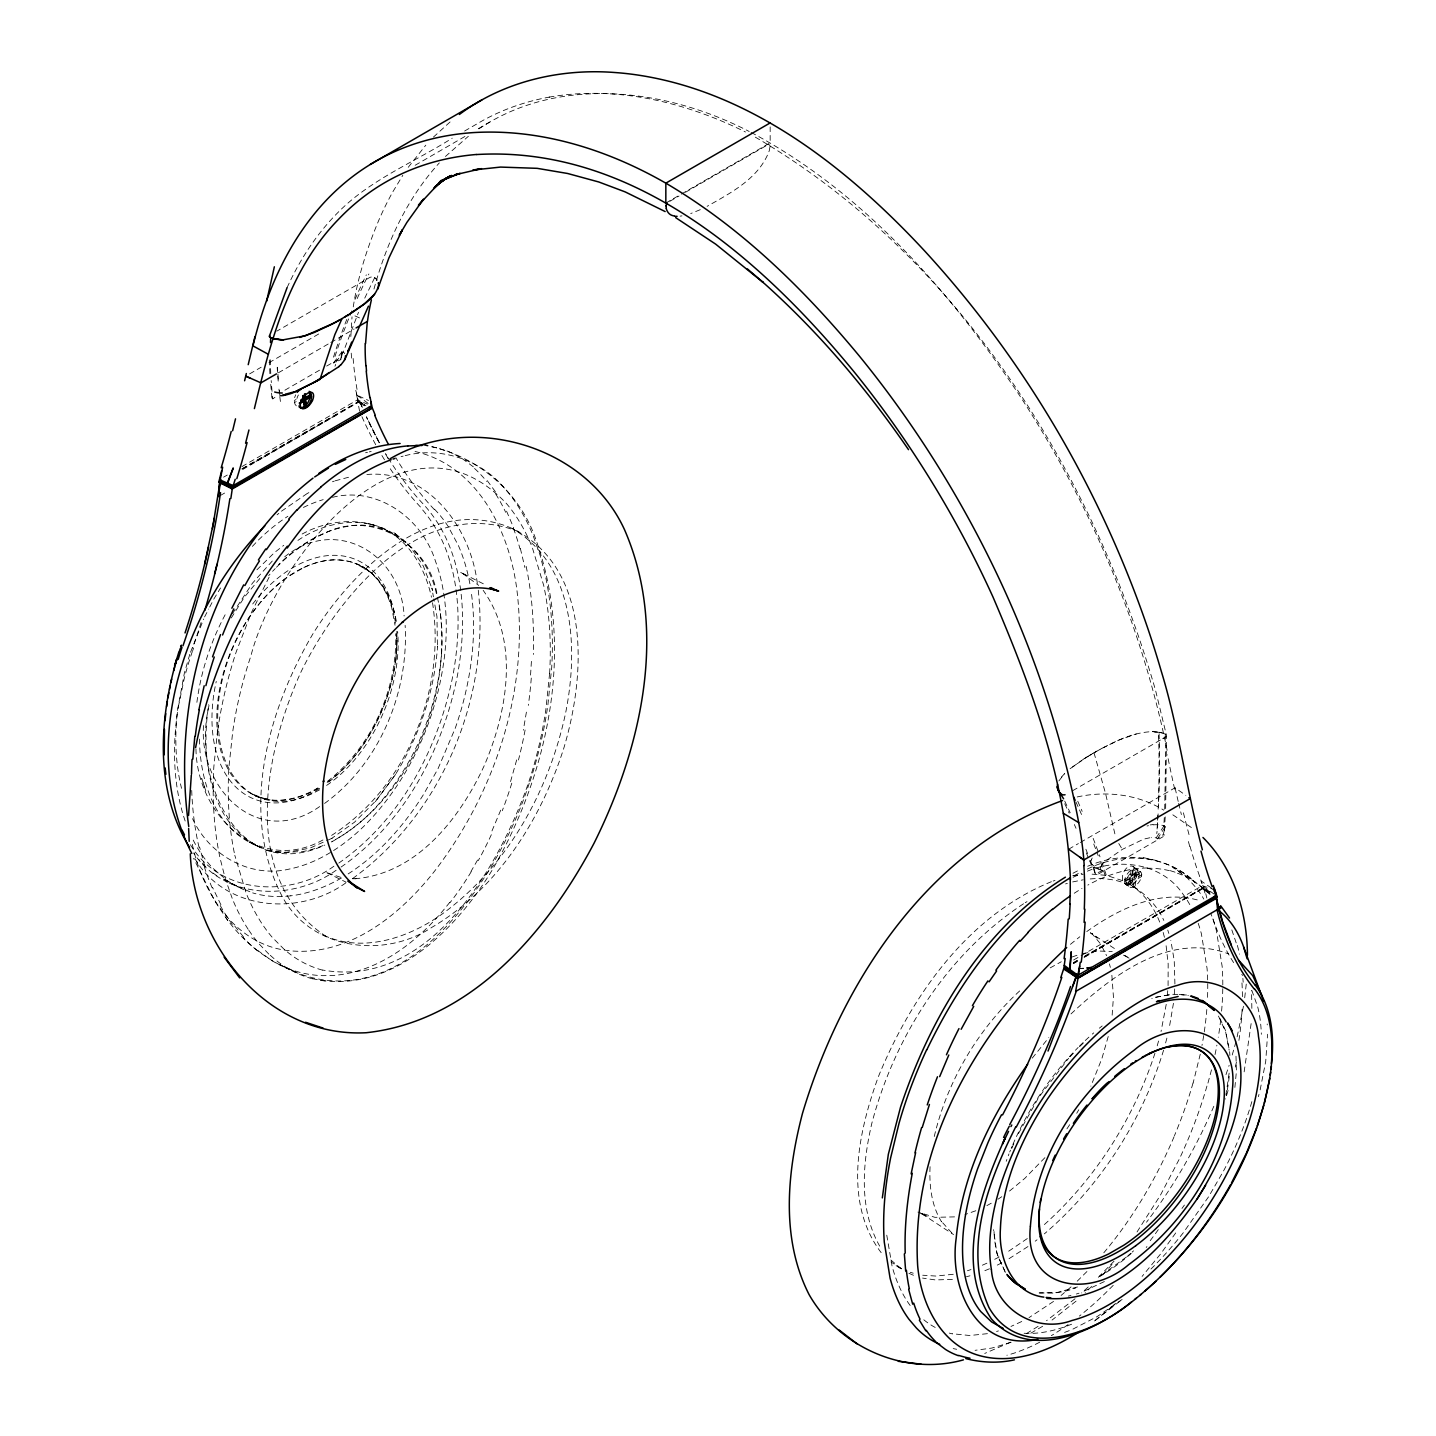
<?xml version="1.0" encoding="UTF-8"?>
<svg xmlns="http://www.w3.org/2000/svg" width="1436" height="1436" viewBox="0 0 1436 1436"><rect width="100%" height="100%" fill="white"/><g stroke="black" fill="none" stroke-linecap="round" stroke-linejoin="round"><path stroke-width="0.75" stroke-dasharray="5 3.75" d="M1251.851 1008.395L1251.564 990.732M396.874 638.517L395.959 660.524M1174.917 984.019L1174.235 960.666L1170.825 940.4M350.833 336.545L352.017 316.835M930.061 1166.678C929.182 1185.544 931.39 1205.486 941.567 1221.821L940.849 1220.726L952.571 1233.775M1164.704 809.186L1165.637 751.764L1165.278 734.101L1163.663 733.455M531.41 661.368L530.351 678.438M1165.655 808.576L1166.517 735.555L1155.477 690.034C1091.27 468.28 956.609 253.992 753.541 136.115M1164.291 817.569L1163.77 826.49M1168.078 985.635L1168.168 963.969L1166.032 945.014M1174.702 988.973L1174.361 993.999M1165.224 816.887L1163.968 835.555M549.593 673.574L545.895 709.312A305.76 189.839 -64.2 0 1 533.797 765.747A287.972 178.836 -64.2 0 1 527.838 784.702C498.041 868.924 428.808 988.812 322.597 970.036M1251.133 1023.599L1244.043 1072.53M1167.737 990.678L1167.253 995.83M1246.251 984.109L1244.671 998.074M1229.126 1073.141L1225.931 1094.824M441.696 651.818C437.477 711.143 412.814 769.445 371.17 812.184A158.445 101.148 -65.9 0 1 331.949 841.406M769.947 146.867L769.516 149.38A22.85 13.193 -60 0 1 769.229 150.834C759.141 178.261 731.103 192.747 707.122 206.335M1112.146 1015.162L1113.438 996.871L1111.823 974.739M1130.365 884.755L1130.204 878.024L1130.365 884.755A9.334 4.703 -54.4 0 0 1132.071 883.768L1132.753 877.629L1138.443 874.345A9.334 4.703 -54.4 0 0 1138.64 872.514L1132.107 875.206L1138.64 872.514M1125.555 880.071L1124.729 879.478L1130.419 876.193L1131.083 870.054L1131.245 876.786L1125.555 880.071A9.334 4.703 -54.4 0 0 1125.357 881.901M1138.443 874.345L1131.909 877.037L1132.071 883.768M1132.107 875.206L1132.789 869.067L1132.95 875.798M1133.471 886.963L1134.153 880.824L1128.463 884.109M1135.05 872.873L1134.35 878.994L1128.66 882.278M1135.158 885.976L1135.858 879.837L1141.548 876.552M1136.738 871.885L1136.055 878.024L1141.746 874.739M1084.09 957.471L1202.865 888.256L1210.997 894.09M1173.445 1003.297L1169.101 1028.75M217.608 729.865L213.82 767.057A351.138 219.439 -64.2 0 0 220.193 858.728L225.452 879.173L232.183 898.272M1234.888 1087.411L1236.414 1071.202L1235.911 1053.27M353.256 306.891C357.851 276.753 367.293 247.459 379.14 219.439A669.23 386.392 60 0 1 392.656 192.119L402.816 175.3M1166.229 1004.338L1161.042 1031.497M209.028 705.435C191.975 775.44 236.204 885.689 324.769 845.104M341.965 351.766L333.403 363.057A6.947 3.626 -4.6 0 1 334.75 363.685L343.222 352.197L358.515 312.258M342.001 351.569L341.876 352.43M526.402 712.13L523.314 730.188M341.822 352.753L341.104 357.277M196.894 702.33C200.986 670.809 211.2 640.187 226.457 612.328M341.05 357.546L340.709 359.682L333.403 363.057M1243.468 1006.223L1236.558 1039.61M178.279 707.122L184.167 678.851A223.908 142.954 -65.7 0 1 192.586 650.777M1200.263 1054.168L1193.137 1082.995M1215.018 1054.562L1215.825 1050.775A351.138 185.765 -55.9 0 0 1216.884 1045.157M1236.414 1062.191L1234.673 1069.766M934.262 1136.504C947.616 1079.8 979.083 1027.386 1022.396 988.453M1211.499 1069.82L1207.371 1085.257M1260.162 1089.888L1265.744 1061.222L1267.575 1034.225M1165.17 827.172L1164.937 828.051M1165.278 826.741L1165.332 826.49A16.334 9.496 -7.7 0 0 1164.596 826.238L1163.681 825.915M1108.233 1036.469L1101.933 1058.458L1090.875 1086.172M516.673 759.931L510.157 782.907M1166.894 1038.102L1164.991 1045.264M1164.632 829.254L1164.399 830.188M1164.237 830.762L1163.214 834.549L1157.524 838.857A6.947 4.38 4.8 0 0 1156.177 837.924A6.408 4.039 4.8 0 0 1151.259 837.601M1235.983 1041.746L1231.388 1057.973M1258.367 1096.673L1258.995 1094.394M1158.565 1041.028L1157.201 1045.875M189.767 654.367L184.346 673.215L177.525 710.299A208.615 133.853 -66.1 0 0 181.546 788.346M373.97 289.049C386.517 243.115 406.909 198.33 439.308 162.932M1134.996 876.427L1135.266 875.511A9.801 6.282 -65.9 0 0 1135.194 869.193L1134.907 868.547A9.513 6.139 -66.9 0 0 1131.353 866.016L1130.706 866.034A9.101 5.906 -66.9 0 0 1124.747 870.288L1124.316 871.024A9.801 6.247 -66.2 0 0 1123.544 882.26L1123.957 882.799M1163.609 1050.111C1142.051 1120.78 1100.622 1185.813 1044.349 1233.865M1154.957 1053.234C1133.525 1119.021 1094.968 1179.62 1043.164 1225.644M340.709 359.682L341.014 358.731M341.481 357.331L342.648 351.64A16.334 10.842 -0.7 0 0 342.037 351.192M1225.985 1074.631L1229.126 1065.35M529.256 783.23C498.471 879.568 399.549 1030.886 280.056 964.795L295.188 971.651C267.222 961.205 243.007 941.819 225.775 917.532M192.657 650.777L193.537 648.282M190.521 652.249L203.715 619.006M1006.223 1161.293L1006.887 1159.462M500.697 810.173L490.556 834.298M1008.269 1155.765L1008.987 1153.898M1009.723 1152.031L1010.477 1150.164M1011.895 1148.19L1014.193 1142.679M1011.249 1148.279L1012.039 1146.413M1012.847 1144.528C1028.499 1108.574 1050.685 1075.42 1078.167 1047.436M1213.815 1106.294C1196.242 1147.508 1173.535 1186.513 1146.502 1222.233M1091.432 859.518L1092.222 857.974M1100.963 866.464L1103.44 862.982A50.924 31.987 4.8 0 1 1105.056 861.367L1122.306 849.394L1142.751 839.593A51.157 32.148 4.8 0 1 1145.425 838.732L1151.169 837.475M364.744 298.149L374.652 277.651A2.98 1.687 -1.1 0 0 373.665 277.166L373.432 277.094A3.213 1.831 -1 0 0 372.211 276.969A3.626 2.046 -1 0 0 370.757 277.13A3.877 2.19 -1 0 0 369.483 277.633L276.789 331.16M1018.483 1133.525L1038.641 1097.553L1068.617 1058.26M287.056 287.703C299.603 260.096 316.315 234.23 337.765 212.69C370.021 179.769 413.873 162.412 452.232 138.179M204.594 616.959L208.669 609.061M209.692 607.087L212.743 601.181M241.786 468.926L357.851 401.918L357.367 398.885L358.838 396.013L368.496 400.482M269.07 577.218L251.533 612.292L236.419 651.262A315.148 196.66 -64.2 0 0 217.805 729.829M477.578 860.038L471.008 871.419M231.268 617.947L244.246 597.34L261.226 576.805M232.417 613.693L252.413 583.249L272.894 560.327M1058.888 780.915L1064.327 773.878M1076.713 1113.277L1078.795 1109.759M213.749 599.207L220.552 587.97M1157.524 838.857L1165.332 826.49M1163.914 825.987L1156.159 837.942M1066.912 1128.875L1070.305 1123.76M1175.725 1232.932L1160.827 1253.664L1142.087 1276.425M1137.025 1231.98L1160.378 1195.273L1179.53 1158.655A315.13 166.414 -55.9 0 0 1207.155 1085.329M1181.99 1208.43L1184.413 1205.055M408.237 167.312L425.81 145.162M375.317 801.701L395.062 775.099C419.294 736.201 434.318 691.775 437.603 646.003L437.441 647.672L436.957 616.529L433.816 598.991M395.6 774.399L376.178 800.498L354.495 822.2L331.357 838.66L333.367 837.673L309.979 848.12L286.949 852.356L265.175 850.238L280.828 852.553L303.086 851.494A158.445 101.148 -65.9 0 0 326.169 844.188M1032.251 1058.135L1048.818 1037.618M1146.969 1246.52L1146.197 1247.507M449.809 902.329L442.378 911.429A206.928 136.061 -68.1 0 1 419.438 935.015L411.683 941.603A197.055 129.527 -68.1 0 1 364.834 968.69L356.595 971.292A206.928 136.061 -68.1 0 1 331.303 975.565L322.777 975.672A227.301 149.344 -67.8 0 1 297.342 971.651L289.031 968.905A251.569 165.337 -66.9 0 1 271.889 960.63L257.708 950.47M1061.383 777.181L1065.009 773.178M1103.799 1252.802C1129.055 1222.7 1149.877 1189.008 1166.606 1153.485A287.972 152.611 -56.1 0 0 1174.504 1135.714M1111.985 1264.434L1103.584 1273.983M1044.923 1157.649L1024.801 1178.382L1008.036 1192.293M268.694 575.621L269.986 574.185M256.9 569.823L274.42 552.627L283.772 545.321M272.589 571.331L275.209 568.584M1069.999 1056.806L1075.474 1051.008M252.395 546.38L258.3 540.151A181.349 116.047 -66.1 0 1 287.882 516.278M1114.031 1261.203L1096.171 1279.494M1113.241 1285.346L1104.697 1293.818A206.928 100.161 -53 0 1 1079.405 1316.076M1086.926 1271.56L1077.215 1281.181M445.429 156.488L468.351 136.294M276.52 567.238C290.108 553.56 305.778 541.623 323.531 533.869C370.865 508.452 429.813 543.616 437.226 595.599M433.421 137.102L452.25 119.978M1079.585 1046L1083.821 1041.872M1091.665 1286.476L1085.203 1292.759M1071.005 1013.924C1111.608 975.834 1169.694 931.461 1228.498 953.863M1079.585 1046.647L1084.413 1042.069M1085.239 1040.526L1089.493 1036.612M1088.237 1286.979L1081.649 1292.956M1113.151 1305.593L1115.61 1303.367M1071.059 1286.871L1061.096 1295.452M1132.142 1252.12L1133.56 1250.846M1111.913 1306.706L1093.514 1321.766L1120.457 1300.765M1092.311 1034.1L1093.729 1032.879M1130.724 1253.359L1127.906 1255.782M1076.049 1301.16L1052.05 1320.061M277.076 514.824L278.835 513.352M1070.43 944.332L1079.818 936.757M1126.488 1256.967L1102.507 1274.396M1075.025 1298.772L1046.539 1320.707M1099.348 1028.176L1102.148 1025.95M281.474 511.198L306.748 493.822M327.516 781.292C371.691 746.684 397.431 689.675 395.69 633.743M1035.212 1241.189L1037.025 1239.789M1122.126 1299.454L1097.086 1316.632L1072.782 1329.18M1027.296 1238.568L1006.008 1253.018M1053.557 1301.411L1029.002 1317.638M272.032 396.677L272.786 398.885L275.64 396.821M1086.765 931.569C1118.662 908.683 1159.678 888.794 1199.598 900.569M1027.979 1246.556L1006.923 1260.036M324.554 803.442C379.678 763.467 408.865 692.529 405.131 625.342M338.77 863.09C401.272 819.561 439.093 747.205 453.273 673.61C463.164 617.39 460.31 551.783 420.281 507.249M341.05 867.075C404.665 822.792 443.168 749.197 457.653 674.31C467.741 617.157 464.905 550.437 424.23 505.131A577.057 369.608 -65.8 0 1 385.422 453.471M326.6 785.42L327.103 785.079A126.494 81.942 -67 0 0 397.61 631.463M352.735 878.473C441.211 814.212 490.197 698.686 478.26 590.142M478.924 128.845C559.519 74.798 666.914 88.745 749.197 131.484M284.705 556.791C336.204 515.542 401.093 553.757 404.108 615.99M998.02 1199.186L1001.754 1196.709M1038.12 1326.343L1026.345 1333.649M1083.767 758.98L1069.802 768.924L1086.424 757.31M1084.09 758.764L1089.565 755.39M1023.527 903.765C947.509 953.809 894.933 1035.859 871.885 1123.096C862.426 1163.698 858.459 1209.758 880.322 1247.22M297.934 540.385C325.362 521.483 363.398 515.003 392.872 533.259M1042.662 1326.272L1030.168 1333.541M1086.765 757.095L1095.345 752.015M1102.184 1274.594L1099.563 1276.173M1025.268 902.688L1026.991 901.629M333.906 866.213C289.605 898.631 218.864 894.197 189.803 843.632M336.132 870.252C293.034 901.287 224.86 899.977 193.573 852.966M1089.924 755.174L1091.019 754.528M319.654 806.583C258.444 849.609 198.635 789.297 203.535 725.162M331.608 835.393C407.429 786.874 446.632 688.544 432.2 600.643M345.807 882.889C298.58 917.137 223.585 910.316 193.878 856.897M1091.198 754.421L1092.311 753.756M1050.201 967.864L1061.294 961.743M1092.491 753.649L1101.484 748.587M415.148 165.266L464.941 136.456M478.35 128.684L489.838 122.042M336.024 415.273L251.174 464.277M464.6 131.035L482.245 120.839C503.192 109.172 526.132 101.274 549.701 97.038M249.595 373.899L261.19 367.203M268.927 362.734L319.187 333.708M278.404 372.768L328.88 343.617M330.819 342.504L354.118 329.059M284.92 390.179L319.923 369.967M326.654 366.072L337.424 359.862M294.254 400.536L296.031 399.513M294.452 402.601L296.229 401.577M665.837 203.032L679.372 195.224M681.292 194.111L770.163 142.792L770.163 126.906M669.876 201.291L679.031 196.014M685.564 192.227L767.111 145.162M223.585 477.165L227.283 475.047M242.558 468.728L357.797 402.188L365.947 405.742M242.648 469.518L357.977 402.601L360.023 402.618L361.854 406.711L360.041 402.636M220.264 495.564L227.355 491.471M1165.655 736.991A3.967 2.333 1.1 0 0 1166.212 736.471L1166.212 736.471A3.877 2.298 1.1 0 1 1165.404 737.153L1162.316 738.93M1072.692 790.68L1165.404 737.153M1068.671 849.197L1078.382 843.578M1080.321 842.465L1175.061 787.772L1185.831 795.365M1098.576 873.932L1163.214 836.614M1130.204 878.024L1124.514 881.309L1106.546 875.386L1090.05 873.985M1131.047 878.617L1124.514 881.309C1141.189 889.997 1156.177 902.921 1163.824 920.44M1073.625 959.984L1079.244 956.735M1081.111 955.64L1202.327 885.671L1213.133 889.225M1073.536 962.551L1077.287 960.379M1084.772 956.071L1203.583 887.466L1209.704 891.81M1073.859 962.748L1077.287 960.756M1084.18 956.789L1202.865 888.256M1073.266 963.412L1077.126 961.187M1084.844 956.735L1203.745 888.076L1210.297 892.707M1073.769 963.43L1077.215 961.456M242.002 466.556L357.528 399.836L367.365 404.144M307.16 493.571L308.884 492.602M319.618 789.818L312.043 793.767A126.494 81.942 -67 0 1 219.78 741.281L217.805 722.936A126.494 81.942 -67 0 1 288.762 576.249L303.804 567.543M1095.524 751.908C1113.295 742.107 1132.16 732.18 1152.893 731.624M1104.392 1281.558L1081.793 1292.22M317.033 788.4L317.679 788.041C300.106 798.542 278.099 804.16 258.229 797.142L270.865 800.031L259.467 797.447L255.446 795.777L267.599 799.78L251.785 793.857L256.721 796.316M986.873 1205.63L992.438 1202.56M999.133 1256.985L992.186 1260.646M1073.895 875.78L1081.577 871.796M1101.861 748.389L1119.416 739.863L1136.289 733.94M1001.754 1262.872L994.771 1266.372M1072.997 873.232L1080.59 869.301M302.134 534.03C328.09 519.796 361.208 516.547 387.81 530.907M331.501 841.981C413.012 796.28 453.83 692.044 438.734 601.989M1021.75 1321.497L1010.98 1326.433M1010.639 1342.175L984.719 1353.448M1073.105 877.27L1082.08 873.232M322.938 839.97C259.054 875.439 196.876 814.912 195.96 748.892M700.283 209.674L690.716 213.569M986.927 1263.177L981.632 1265.529M1090.247 860.308L1095.291 873.77L1102.615 870.557A6.947 4.362 5 0 1 1101.25 869.642L1092.778 866.949L1089.385 860.595M1087.303 869.121C1122.252 851.512 1167.055 854.366 1195.703 882.907C1166.158 854.115 1120.439 850.435 1084.306 867.829M989.494 1268.778L982.403 1271.686M1069.264 1330.651L1062.227 1333.29M975.834 1210.745L965.028 1214.515M1077.485 1286.961L1057.04 1292.508L1039.538 1292.956M1011.141 1342.265L991.863 1348.063L975.08 1350.325M1051.421 881.686C967.9 915.63 911.321 996.063 878.276 1076.928C858.351 1132.16 842.645 1202.614 881.776 1253.466M1072.243 956.95L1077.61 955.066M1087.393 871.167C1119.865 857.525 1162.245 863.413 1182.995 894.143A285.495 151.462 -56.1 0 1 1191.09 906.996M332.47 481.76L334.301 481.114M1053.198 881.04L1054.993 880.43M335.234 480.791L351.91 476.375M967.433 1270.734L970.987 1269.586M1076.336 1294.033L1079.046 1293.172M1065.566 883.912L1067.343 883.373M996.566 1331.477L998.433 1330.921M1155.513 997.194L1172.44 994.268L1187.069 995.04M966.446 1276.748L969.982 1275.796M357.851 401.918L366.054 404.737M401.075 456.666L403.121 456.127M1082.906 953.522L1098.163 950.973L1112.254 951.619M365.57 452.753L367.454 452.304M1072.674 881.937L1083.247 879.783M1068.33 1296.08L1070.969 1295.487M405.167 455.643C442.001 446.093 482.64 460.615 506.262 490.197A298.149 185.477 -64.4 0 1 517.463 505.239A318.954 198.347 -64.4 0 1 533.348 536.202L540.098 555.247L545.357 575.656A351.138 218.29 -64.4 0 1 551.729 667.345L547.942 704.555A315.13 196.211 -64.4 0 1 529.435 783.248M357.672 400.859L363.523 403.606M369.321 451.873L371.188 451.478M1147.005 825.969L1148.477 825.7M987.429 1333.667L969.749 1335.516L952.589 1333.757M1077.197 796.944C1106.456 790.572 1137.994 794.288 1163.752 810.137M1072.728 875.763L1083.193 874.327M1169.335 994.843L1158.942 996.674A158.445 80.954 -54.9 0 0 1151.762 998.684M953.271 1274.27L935.967 1276.065L922.72 1275.222M549.09 97.145C612.992 85.855 678.941 100.628 736.973 127.876L745.499 132.004M332.488 497.323C377.74 485.889 422.363 518.665 435.521 561.35A208.615 133.44 -66.2 0 1 444.568 655.893C436.759 719.167 409.242 780.735 364.026 826.113A181.349 116.334 -66.2 0 1 289.839 868.942C250.044 878.688 208.561 854.761 192.316 818.107M954.545 1216.884L934.98 1217.333L917.909 1212.074M952.391 1279.386L935.392 1279.943L922.54 1278.076M1078.58 968.779L1084.97 968.169M1078.364 968.636L1084.862 968.097M1090.211 878.94C1106.276 877.486 1123.096 880.322 1136.899 889.028M366.88 474.49C428.646 469.087 471.403 528.879 477.47 584.775M354.961 878.724C416.978 873.968 460.238 817.874 484.363 765.37C507.5 711.269 519.778 641.389 483.16 590.322M1147.22 867.918L1139.304 868.331A206.64 117.16 -59 0 0 1115.287 873.357L1107.353 876.032A196.983 111.9 -59.2 0 0 1087.842 885.097M352.323 878.742L356.11 878.724M1152.444 731.624L1159.462 732.306A20.499 12.206 0.4 0 1 1162.191 732.988L1165.296 734.119A2.98 1.759 0.8 0 1 1166.14 734.693L1166.247 734.837A3.213 1.903 0.9 0 1 1166.517 735.555A3.536 2.082 1 0 1 1166.337 736.255M312.492 978.688C390.107 996.171 456.235 929.972 492.727 869.175C549.432 771.024 575.064 646.667 535.233 537.764C519.186 492.027 478.601 457.851 432.039 446.722M1039.125 1292.921L1054.455 1293.136L1064.83 1291.269A158.445 80.667 -54.7 0 0 1075.672 1288.02M1179.171 994.43L1188.362 995.471M320.354 980.375L328.431 981.416M280.828 852.553C254.585 850.291 232.381 831.785 220.929 808.737A181.115 115.616 -65.8 0 1 211.702 784.595A182.552 116.567 -65.7 0 1 206.371 726.436A181.115 115.616 -65.8 0 1 208.741 704.645M953.181 1348.601L956.663 1349.284M1159.265 732.252L1161.042 732.665M1143.2 857.597L1156.913 860.613M415.04 451.514C479.121 466 511.288 534.802 517.427 594.666C528.071 692.08 494.828 791.469 436.293 868.942C401.901 913.493 349.953 956.538 290.144 950.794C235.145 945.714 201.74 892.079 191.957 842.519M340.781 877.342L326.582 872.603M1160.647 732.557L1162.37 733.024M1170.286 870.683L1177.61 872.98M439.38 448.696L446.937 451.137M368.531 523.655L376.232 525.917M910.262 1272.278L913.278 1273.211M360.059 402.654L366.413 405.419M1102.471 870.521L1093.945 867.703L1094.178 868.852M229.168 882.996L252.646 892.905M913.475 1275.294L907.767 1272.763M359.144 565.012L355.356 563.397L369.214 571.313L361.8 566.197C377.129 575.1 386.912 591.076 391.723 607.787L395.026 625.252M364.403 405.814L357.797 402.188M354.943 315.884L361.621 318.864M360.131 402.026L358.569 401.847L355.787 390.359M921.912 1213.905L927.907 1216.687L920.171 1212.702L953.576 1234.583M919.902 1212.989L927.907 1216.687M256.021 845.373C214.718 828.392 199.73 779.999 199.496 738.84M381.186 527.802C409.152 539.667 425.307 568.71 431.482 597.232M243.869 889.781L222.185 878.311L238.663 887.34L227.427 880.771L212.797 868.188A223.298 142.577 -65.8 0 1 194.811 843.183A228.97 146.203 -65.8 0 1 191.868 837.332M512.042 528.376C430.154 493.266 352.646 570.397 313.245 633.312C268.155 709.456 238.825 811.879 281.707 895.543C309.889 949.537 383.43 959.517 431.715 927.441C497.556 888.812 540.833 819.812 563.72 748.443C585.529 676.141 592.458 568.064 512.042 528.376C575.298 565.156 578.475 649.467 565.515 713.441C549.019 790.356 508.38 864.49 444.747 912.147C410.068 937.798 361.746 954.599 320.731 933.849M518.952 531.787C421.951 493.481 337.837 596.514 300.878 672.174C264.745 751.387 238.807 880.088 326.941 936.918M1123.455 955.137L1127.26 957.094M326.834 872.711L346.112 882.171M465.174 574.687L460.274 572.246L484.812 584.542M751.118 132.435C863.395 192.28 949.717 290.969 1019.56 395.456C1090.588 504.233 1142.266 626.06 1167.791 753.577M901.557 1268.67L891.002 1262.047M462.5 573.359L478.709 585.385M1172.835 814.822L1193.065 828.698M462.284 458.658L474.831 467.921M1114.39 948.496L1090.355 932.772L1097.283 938.121L1091.827 933.454L1100.64 943.973L1106.6 955.64M1129.091 958.207L1123.419 954.455M896.118 1265.619L902.346 1269.729L888.058 1257.595M1129.988 884.486C1143.953 893.174 1153.934 907.157 1159.785 922.325M1211.535 888.13L1201.142 880.986L1199.329 876.247M1138.263 870.216L1136.702 869.103A9.334 4.703 -54.4 0 0 1125.16 877.97A9.334 4.703 -54.4 0 0 1131.712 882.817A9.334 4.703 -54.4 0 0 1136.63 869.049M1125.627 884.109L1127.224 885.24L1126.38 884.648M1133.148 866.59L1140.722 871.993A9.334 4.721 -54.5 0 1 1135.355 885.868A9.334 4.721 -54.5 0 1 1129.235 880.412A9.334 4.721 -54.5 0 1 1140.722 871.993M1202.776 888.956L1210.117 894.197A282.892 159.97 -54.3 0 0 1204.283 888.812M1124.424 883.248L1129.881 887.143M1214.371 894.305L1202.327 885.671L1201.142 880.986L1203.583 887.466M1092.778 866.949L1093.352 867.362A16.334 7.862 0.9 0 0 1093.981 867.703M436.382 593.642C427.946 552.77 388.618 516.637 345.143 526.832A158.445 100.915 -65.7 0 0 278.584 564.635M213.084 873.052L216.944 875.87M1204.14 888.992L1192.329 880.16A251.677 141.715 -56.9 0 0 1177.466 873.25M368.19 403.408L356.828 395.044L357.367 398.885M406.083 542.234L393.141 531.984L409.978 546.308L423.333 566.035L432.703 590.429L431.859 588.042L433.421 596.802M1209.507 893.928L1198.001 883.984L1172.817 867.272L1187.249 877.881L1197.337 889.189A298.149 157.619 -56 0 1 1203.781 899.044M1201.124 886.407L1206.384 890.823M284.364 949.555L272.212 937.295A285.495 177.831 -64.1 0 1 261.478 922.917A305.994 190.665 -64 0 1 246.22 893.282L234.804 855.317M268.873 954.15L259.431 944.278A298.149 186.195 -64.2 0 1 248.159 929.236M205.725 866.734L198.868 859.572M434.48 509.17L435.7 510.462A223.908 142.559 -65.9 0 1 448.158 526.456L458.335 545.429A230.657 146.849 -65.9 0 1 470.075 584.847M243.474 936.864L232.883 923.779M487.217 480.629L496.335 492.997M377.129 280.128L376.34 279.158A20.786 11.919 -1.7 0 0 375.711 278.548L376.519 279.374A20.571 11.775 -1.6 0 1 377.04 280.02M227.857 920.638L215.131 901.593L193.609 858.369M1005.344 1272.458L996.853 1253.341L993.604 1229.665M1219.864 1018.321L1225.482 1030.438L1229.629 1051.619A182.534 93.268 -54.7 0 1 1229.88 1055.514M1218.464 1016.06L1225.608 1031.73L1229.144 1050.147M1004.985 1271.291L998.433 1257.613A181.115 92.227 -54.8 0 1 994.304 1236.468M1118.77 843.524L1122.306 849.394M385.871 454.53L387.971 458.264L385.817 454.404M379.337 442.809L366.449 416.961A577.057 369.608 -65.8 0 0 379.678 443.437L366.449 416.907M220.929 904.788L212.528 887.394M506.567 511.18L513.729 527.963M1064.722 801.108L1070.197 812.776M1064.74 803.765L1069.192 813.207M1074.343 824.533L1076.031 828.321M1251.833 990.427L1257.721 1006.941A230.657 117.86 -54.7 0 1 1261.347 1034.297M360.436 402.78L363.218 409.565M1086.334 852.894L1087.86 856.664M1085.885 849.215L1087.662 853.666M1231.819 929.9L1237.096 945.606M1167.755 930.079L1168.868 933.454M205.797 790.931L201.686 778.456L204.971 788.418M204.809 866.375L199.586 847.025M1093.999 752.769L1105.54 793.39L1115.431 836.255M1189.726 846.36L1188.021 840.15M1163.178 932.467L1164.542 937.744M1109.418 963.897L1110.369 967.379M520.353 548.444L524.876 567.489M1178.669 803.352L1181.379 814.607M1095.291 873.77L1094.268 869.247M356.343 393.051L357.277 398.275M1178.202 801.467L1175.061 787.772M1203.745 888.076L1205.145 894.269M359.574 411.145L357.977 402.601M272.032 398.131L270.453 381.671M272.786 398.885L272.553 396.749M886.766 1235.157L892.061 1266.121A305.994 161.532 -56.3 0 0 902.311 1292.867A285.495 150.762 -56.2 0 0 910.334 1305.719M272.032 391.364L271.171 380.558M1242.876 978.347L1243.181 982.188M351.21 353.148L351.605 358.641M1267.198 1023.976L1267.27 1024.891M269.896 373.683L269.25 358.21M270.758 373.522L270.309 359.61M1131.927 870.647A9.334 4.703 -54.4 0 1 1133.632 869.66M1199.545 876.032A572.551 345.484 -69.8 0 1 1189.977 846.145M1189.026 834.603A469.375 101.543 84.5 0 1 1182.564 809.294M1174.684 789.244A436.544 92.317 84.3 0 1 1167.36 754.869M1135.014 876.427A9.262 5.906 -65.7 0 1 1123.921 882.835M1158.583 735.411A719.005 450.024 76.7 0 1 1158.152 809.15M1157.865 815.271A719.005 450.024 76.7 0 1 1156.788 833.616M1077.754 801.234A719.005 356.379 45 0 1 1082.17 811.376M1093.155 838.355A719.005 356.379 45 0 1 1100.012 856.825M1101.789 861.833A719.005 356.379 45 0 1 1106.833 876.822M1152.893 731.337A24.484 14.486 0.5 0 1 1154.257 731.391M1154.185 731.965A23.012 13.086 0.7 0 1 1155.89 732.073M1155.926 731.947A21.773 12.727 0.6 0 1 1157.578 732.145A20.948 12.547 0.4 0 1 1163.734 733.545M1159.103 733.706A719.185 449.576 77.4 0 1 1158.511 805.686M1158.116 813.889A719.185 449.576 77.4 0 1 1156.985 832.306M1075.923 801.952A719.185 355.177 44.4 0 1 1082.672 817.138M1093.747 844.045A719.185 355.177 44.4 0 1 1098.217 855.766M1100.658 862.444A719.185 355.177 44.4 0 1 1105.864 877.414M1100.945 869.695A6.408 4.021 4.9 0 1 1101.161 866.536M1094.483 866.177A15.509 7.683 0.1 0 1 1090.427 861.151M1091.001 861.151A24.322 14.091 -8.3 0 1 1091.647 859.536M1150.254 824.91A24.376 12.529 1.1 0 1 1153.072 824.623M1153.108 824.856A15.634 7.234 0.3 0 1 1163.968 825.682M1068.133 1324.53A197.055 95.44 -53 0 1 1051.349 1335.642M1039.718 1342.193A197.055 95.44 -53 0 1 1024.317 1349.373L1016.562 1352.317A206.928 100.161 -53 0 1 1006.869 1355.261M1158.313 1229.629A251.587 123.406 -53.1 0 1 1148.279 1243.199M1228.103 1090.445A335.629 189.193 -51.2 0 1 1225.393 1099.043M1241.96 982.924A348.948 201.022 -50.4 0 1 1242.391 997.248M1242.104 1009.328A348.948 201.022 -50.4 0 1 1238.729 1041.549M1237.365 945.409A334.714 193.663 -50.3 0 1 1239.555 954.186M1147.113 868.241A226.996 128.145 -58.3 0 1 1170.196 870.88M1074.236 893.264A196.983 111.9 -59.2 0 1 1082.008 888.417M1221.587 1011.159A351.138 185.765 -55.9 0 0 1222.162 966.446L1216.364 930.456A318.954 168.676 -55.9 0 0 1210.943 913.852M1220.726 1019.757A351.138 185.765 -55.9 0 1 1218.249 1037.331M1193.011 1083.031A305.76 162.071 -56.1 0 1 1174.433 1135.714M1207.532 997.374A337.873 179.356 -56 0 0 1207.066 968.474L1201.393 933.813A305.994 162.394 -56.1 0 0 1197.606 921.679M1206.814 1009.526A337.873 179.356 -56 0 1 1201.986 1045.444M952.517 1333.918A241.643 127.642 -56.2 0 1 949.304 1333.093M935.195 1327.438A241.643 127.642 -56.2 0 1 922.666 1318.822M767.973 144.731A3.518 2.028 -60.3 0 1 770.001 146.346M681.956 215.867A58.194 33.602 -60 0 1 680.125 216.136M1242.643 975.457A576.267 293.518 -55.3 0 1 1241.781 974.344M1233.614 962.623A576.267 293.518 -55.3 0 1 1212.917 918.896M1206.814 898.038A576.267 293.518 -55.3 0 1 1205.791 893.695M1024.119 1333.254A206.604 105.187 -54.7 0 0 1045.929 1331.854A200.95 102.261 -54.7 0 0 1074.559 1322.987M1131.281 1253.413A158.445 80.667 -54.7 0 1 1099.922 1276.407M994.322 1236.45A182.552 92.927 -54.9 0 1 993.999 1230.562M1150.954 1269.047A206.604 105.223 -54.7 0 0 1183.354 1232.662L1208.573 1196.798L1223.203 1171.579A223.298 114.018 -54.7 0 0 1241.189 1132.932A228.97 116.926 -54.7 0 0 1252.605 1098.935M1229.234 1076.336A182.534 93.268 -54.7 0 1 1226.182 1095.65M296.947 398.49A9.334 5.995 -66.3 0 1 298.401 394.99M296.283 405.814A9.334 5.995 -66.5 0 1 295.672 394.81M357.043 389.425A572.659 309.889 -51.4 0 1 353.076 357.636M333.475 357.187A719.005 534.802 66.9 0 1 348.643 314.663M354.997 299.406A719.005 534.802 66.9 0 1 366.342 274.85M334.965 356.505A719.185 539.415 67 0 1 352.071 310.427M357.187 298.58A719.185 539.415 67 0 1 368.873 274.007M279.876 395.51A719.005 271.601 55.1 0 1 279.015 387.253M278.297 379.14A719.005 271.601 55.1 0 1 277.525 367.257M280.415 401.488A719.185 265.337 55 0 1 278.961 389.138M278.189 381.096A719.185 265.337 55 0 1 277.076 365.444M343.653 352.197A15.634 8.885 9.4 0 1 344.64 353.651M335.414 364.349A6.408 3.339 -4.5 0 1 334.893 366.198M471.259 871.67A227.301 149.434 -68.1 0 1 450.024 902.634M491.327 834.711A251.587 164.063 -68 0 1 478.278 860.595M511.79 783.194A283.233 179.679 -67.9 0 1 502.277 810.73M525.109 729.991A312.115 189.696 -68.2 0 1 518.468 760.003M531.284 678.079A335.629 195.242 -68.9 0 1 528.322 705.381M526.15 566.322A348.948 198.15 -69.5 0 1 533.366 654.457M513.424 528.322A334.714 189.175 -69.6 0 1 519.994 548.821M495.671 493.966A311.325 178.836 -68.3 0 1 505.669 512.293M474.526 468.459A282.892 165.553 -65.8 0 1 486.678 481.419M447.009 450.994A251.677 148.572 -63.2 0 1 462.23 458.784M431.733 446.793A226.996 133.871 -61.7 0 1 439.434 448.588M199.048 847.366A348.948 240.081 -59 0 1 191.652 788.364M212.115 887.753A335.629 227.678 -60.4 0 1 204.307 866.752M232.363 924.389A312.115 208.956 -62.2 0 1 220.229 905.488M257.511 950.794A283.233 187.29 -64.7 0 1 243.133 937.367M248.141 929.272A318.954 199.263 -64.2 0 1 232.165 898.308M312.438 978.831A255.016 159.234 -64.3 0 1 268.945 954.043M549.611 673.574A337.873 209.53 -64.3 0 0 543.705 585.439L532.307 547.529A305.994 189.821 -64.2 0 0 517.122 517.911A285.495 177.166 -64.2 0 0 506.441 503.533C403.552 395.044 275.335 560.435 250.833 656.144A287.972 179.231 -64 0 0 244.928 675.064A305.778 190.36 -64 0 0 232.758 731.445L228.916 767.183A337.873 210.589 -64 0 0 234.822 855.3M322.544 970.144A241.643 150.475 -64.1 0 1 284.418 949.483M303.804 567.561A126.494 81.942 -67 0 1 396.39 621.806M318.451 788.149A126.512 81.062 -66.3 0 1 217.68 734.496A126.512 81.062 -66.3 0 1 292.944 573.431A126.512 81.062 -66.3 0 1 395.492 623.278M396.515 633.761A126.512 81.062 -66.3 0 1 327.121 782.423M252.7 603.982A130.102 83.468 -66.4 0 1 395.744 620.621M396.803 631.427A130.102 83.468 -66.4 0 1 327.049 783.302M319.636 788.418A130.102 83.468 -66.4 0 1 216.262 681.4M290.718 895.813A206.604 131.897 -65.9 0 1 252.664 892.887M348.14 873.914A200.95 128.307 -65.9 0 0 390.071 838.462A206.604 131.843 -65.9 0 0 423.746 794.108L437.98 768.798L455.248 728.214A223.298 142.254 -65.9 0 0 467.059 685.995A228.97 145.826 -65.9 0 0 472.965 643.902A230.657 146.849 -65.9 0 0 471.08 591.022M341.409 878.024A200.95 128.307 -65.9 0 1 290.718 895.831M185.172 821.015A228.97 146.203 -65.8 0 1 179.356 800.031A230.657 147.352 -65.7 0 1 178.243 707.122M437.352 597.412A182.534 116.208 -65.9 0 1 441.678 651.818M201.112 622.47A576.267 364.313 -65.9 0 1 192.693 648.103M434.264 509.493A576.267 368.101 -65.3 0 1 395.869 457.725M420.443 506.998A580.449 371.816 -65.9 0 1 388.6 466.251M384.507 459.789A580.449 371.816 -65.9 0 1 380.522 453.184M375.729 444.729A580.449 371.816 -65.9 0 1 360.849 414.196M303.409 507.446A181.349 116.047 -66.1 0 1 323.19 499.638M261.083 847.725L249.2 842.178L261.083 847.725M374.706 277.686L375.604 278.44L374.778 277.74M1133.094 884.217A9.334 4.703 -54.4 0 0 1138.443 870.36A9.334 4.703 -54.4 0 0 1126.955 878.832A9.334 4.703 -54.4 0 0 1133.094 884.217"/><path stroke-width="1.5" d="M1068.671 849.197L1083.803 859.985L1084.234 865.513M1065.207 958.458L1063.861 968.133L1078.095 977.449L1216.31 896.728M1216.579 898.164L1215.502 895.005L1216.454 897.572M188.565 815.486L191.311 775.171M218.487 496.605L219.475 482.568L232.255 488.976L372.373 408.093L375.227 415.13M270.506 342.558L270.722 337.639A2.98 1.687 -0.8 0 1 269.86 337.101L269.788 337.011A3.213 1.813 -0.9 0 1 269.483 336.275A3.518 1.992 -1 0 1 269.681 335.557M1070.143 904.106L1069.264 918.843M164.458 729.344L164.243 754.815M365.57 343.599L367.311 321.431L356.056 327.929M1084.862 909.185L1084.108 922.397M192.819 759.195L194.811 736.399M1065.063 794.754A3.698 2.19 1.1 0 1 1063.753 794.862A3.213 1.885 1 0 1 1062.568 794.7L1062.335 794.629A2.98 1.759 1.1 0 1 1061.348 794.108L1060.289 793.157A20.786 12.08 1.8 0 1 1059.678 792.492L1059.481 792.277A20.571 11.973 1.7 0 1 1058.96 791.595L1058.799 791.362A20.499 11.937 1.6 0 1 1058.368 790.662L1057.363 787.592A24.484 14.288 -0.8 0 1 1057.291 786.82L1057.56 784.379M378.458 282.91L378.655 283.897A24.484 14.001 -1.2 0 1 378.709 284.651C376.106 298.024 362.482 305.06 352.251 312.402M1070.035 969.605L1071.202 951.763L1069.712 969.372L1075.887 973.841M1271.398 1063.52C1273.337 1037.959 1270.86 1009.849 1254.597 988.937M1270.842 1069.21C1274.755 1040.633 1273.032 1008.413 1254.831 984.683M165.05 720.675L165.75 713.674M882.332 1197.911L888.328 1154.347L900.516 1107.192C930.51 1016.993 982.87 928.194 1065.404 877.163M222.652 467.221L219.69 482.424L232.417 488.096L372.139 407.429L370.129 397.521M1078.292 977.036L1065.261 967.702L1078.203 977.737L1215.897 897.608L1214.264 896.423M1078.203 977.737L1215.897 897.608M1270.124 1075.025L1271.434 1066.409M1078.149 977.431L1080.213 962.335M223.693 484.327L220.3 482.765L219.744 480.647M218.864 492.907L220.157 483.77M220.282 482.873L218.918 482.119M1078.023 978.239L1075.636 991.468L1217.513 909.544L1216.525 898.29L1078.023 978.239L1063.627 968.977L1060.773 977.629M230.855 498.489L232.255 488.976M166.63 706.638L167.402 701.342M1270.716 1072.315C1257.11 1157.29 1208.986 1234.942 1144.761 1291.233M1077.251 977.683L1072.477 974.38M219.798 483.591L213.372 523.278L204.612 564.133M1079.657 966.231L1077.377 977.772M167.958 697.878L168.838 692.762M1269.801 1078.328L1264.398 1103.171M198.904 709.743L204.181 685.762M911.124 1173.912L915.647 1152.57M169.502 689.352L170.166 685.941M195.601 747.617C209.782 674.525 241.302 604.718 287.379 546.165M170.92 682.531L171.656 679.102M218.757 482.209L221.611 470.829M246.328 373.522L244.605 380.773M235.522 418.827L232.614 430.8M254.387 408.596C270.632 341.14 288.582 270.327 338.609 219.223A612.292 353.507 60 0 1 476.429 154.478M248.949 429.992L245.556 443.257M173.756 670.576L174.653 667.166M1263.824 1105.217L1257.326 1125.878M175.102 665.46L177.041 658.675M922.271 1127.368L929.433 1104.481M178.8 652.267L174.582 666.017L176.736 659.178C159.019 720.172 154.765 791.38 189.57 847.312M269.537 335.862L287.056 287.703M232.417 488.096L235.217 479.265M179.159 651.908L180.254 648.534M1075.869 976.713L1076.318 975.367L1078.328 976.211M212.546 656.862L220.534 634.604M377.686 289.3L388.869 258.031L402.331 229.832L399.316 235.235L406.873 222.436L423.53 199.173L418.414 205.294L436.993 185.352L433.636 188.583L443.616 179.805L435.377 186.501L445.752 178.549L438.267 183.718L449.881 176M1072.782 985.922L1075.6 977.665M180.577 647.151L181.115 646.003M180.882 646.308L181.403 645.177M1075.977 977.898L1048.029 1051.062M370.973 401.703L371.296 405.867L233.206 485.601L227.642 483.196L233.242 467.974L227.301 483.052M1256.608 1127.96L1246.43 1153.18L1231.46 1183.049M344.819 359.574L368.46 306.155M939.665 1076.641L948.783 1055.047M348.499 349.953L347.889 351.443L351.712 342.037M231.86 608.218L243.671 584.883M926.794 1049.842C959.338 982.314 1004.859 917.335 1070.035 877.952M346.076 316.207L342.001 318.613L334.839 334.642L320.031 379.391L297.791 390.466M1008.575 1131.335L1002.49 1144.007L1005.344 1137.581C980.483 1192.131 954.85 1263.752 991.325 1318.84C1031.622 1363.715 1098.773 1329.341 1136.432 1298.144M312.456 400.464L312.043 401.29A9.262 4.739 -54.9 0 1 300.986 407.698L300.734 407.232A9.801 4.99 -54.5 0 1 300.806 402.116L301.093 401.326A9.603 4.775 -54.1 0 1 303.445 397.216L304.019 396.444A9.101 4.523 -54 0 1 310.14 392.279L310.714 392.243A9.513 4.757 -53.9 0 1 313.371 394.236L313.497 394.792A9.801 4.954 -54.8 0 1 312.438 400.464M344.532 360.185L340.996 364.744M961.151 1029.271L973.716 1006.385M1001.52 1114.767L1000.3 1117.082A223.908 114.018 -54.9 0 0 987.896 1142.841L977.665 1168.635A230.657 117.357 -54.9 0 0 962.569 1252.192A228.97 116.567 -54.8 0 0 968.905 1290.138A223.298 113.695 -54.8 0 0 980.752 1311.553L991.702 1322.017L1003.172 1328.372M1010.944 1126.56L1011.788 1124.998M1015.719 1126.865C988.453 1181.02 962.407 1248.405 989.009 1307.586C1019.991 1361.956 1094.07 1333.452 1131.514 1301.931M1046.97 1298.395C1112.092 1303.385 1163.07 1247.758 1197.175 1198.863C1228.354 1148.746 1259.372 1079.71 1227.547 1022.953L1232.214 1030.653M1230.616 1184.61C1211.553 1218.554 1187.931 1250.02 1160.055 1277.25M1197.175 1198.863L1205.594 1185.364M258.39 559.986L265.714 548.965M989.063 981.847L996.62 970.951M287.272 548.014C313.389 510.552 347.44 475.657 391.166 459.735M1027.673 1064.255C991.199 1115.413 961.94 1174.702 956.214 1238.065C948.963 1287.895 976.749 1352.245 1037.869 1339.321M374.616 294.2L364.349 303.929L349.576 314.071M288.78 518.988L296.696 510.103M1020.188 941.262L1028.23 932.449M264.78 525.971C184.795 608.2 136.815 745.266 191.778 853.451M1156.267 1281.091L1139.807 1295.416M1066.679 947.509C979.567 1028.302 910.155 1143.559 917.676 1265.942C920.997 1303.17 940.508 1344.796 979.37 1355.566C1014.265 1365.259 1050.649 1350.361 1079.639 1331.513M339.004 366.593L316.441 381.15M320.695 487.037L328.647 480.557A196.983 115.526 -60.8 0 1 375.514 453.471L383.52 450.76M1052.48 909.526L1060.486 903.082A196.983 111.9 -59.2 0 1 1070.358 895.885M1134.817 1299.436L1141.333 1294.195M328.97 372.57L328.036 373.27M435.377 186.501L446.668 177.813M326.852 374.168L325.38 375.209M312.994 478.134C209.925 558.119 170.92 701.181 188.762 826.562M459.376 114.467C503.462 81.439 560.148 68.318 614.59 72.5A607.446 350.707 60 0 1 633.94 74.492C741.155 89.319 832.359 156.47 906.385 231.788A607.446 350.707 60 0 1 925.735 252.126C1024.676 360.239 1100.281 489.407 1147.669 628.017A669.23 386.392 60 0 1 1161.185 670.935C1179.189 729.56 1186.513 790.68 1202.381 849.843M314.681 476.931L328.413 468.154M325.039 375.46L323.639 376.394M322.938 376.86L320.784 378.26M1132.699 1062.855L1132.196 1063.196A126.494 62.861 -53.9 0 0 1130.653 1064.238M318.828 473.413C342.773 456.827 370.811 445.052 400.123 443.491M449.055 176.538L440.439 181.798M351.91 312.617L346.435 315.992M320.425 378.494L316.728 380.755M1135.248 1061.222L1136.271 1060.594M347.853 315.13L344.443 317.176M315.974 381.204L313.694 382.55L316.046 381.348M370.326 164.404L481.868 99.946M276.466 373.881L260.939 382.856L245.718 376.124L247.118 376.753M770.163 122.922L665.837 183.162C607.572 149.685 540.439 128.36 472.713 132.633A632.019 364.888 60 0 0 315.902 211.989C284.059 250.474 264.637 297.683 252.951 345.879L268.317 354.279M300.914 399.854L303.894 398.993L303.552 395.546M304.755 397.646L311.289 394.738L305.581 398.023L304.414 394.182M300.68 400.841L303.894 398.993M299.334 402.96L304.091 401.057L304.773 407.986L303.265 400.698M304.953 399.711L311.486 396.803L304.953 399.711L306.46 406.998L305.796 400.088M299.46 403.731L304.091 401.057M233.224 487.342L220.193 481.634L233.224 487.342L370.919 408.686L369.285 407.968M1083.803 859.985L1190.3 798.56L1189.205 797.734L1190.3 798.56M1213.348 885.473L1216.095 895.543L1077.933 975.295M438.913 182.659L451.64 175.371M313.299 382.766L293.267 392.692A50.924 26.548 -4.4 0 1 290.575 393.679L284.831 395.277M342.001 318.613L337.837 320.964M339.345 320.12L334.516 322.795M450.132 176.251L439.883 181.672L458.012 173.648M337.101 321.377L331.967 324.141M1142.248 1057.111L1143.738 1056.304M334.157 322.992L305.455 335.737L283.107 339.847M331.608 324.339L314.017 332.578L299.729 337.442M1145.228 1055.514L1146.736 1054.742M335.342 464.366L345.753 459.466M390.053 458.784C470.29 411.881 585.367 444.37 624.516 529.687C668.548 630.835 641.318 748.21 594.073 843.165C547.583 931.264 471.295 1021.427 366.126 1032.735C268.801 1037.869 193.878 946.288 190.288 853.792M1159.337 1000.533L1156.447 1001.718L1178.166 996.476M440.69 180.721L460.184 173.361L455.427 174.707L481.509 168.64L472.929 170.04L500.536 167.079L537.154 168.335L567.615 173.487L598.776 181.977L625.181 191.903L665.155 211.559M294.039 391.866L285.495 394.2M393.087 459.071L395.026 458.425M1062.55 800.552C928.518 849.179 841.819 981.632 802.509 1113.295C787.107 1172.099 780.556 1238.604 809.078 1294.572C839.037 1347.148 904.483 1376.442 963.466 1359.856M1014.444 1359.838C998.379 1363.464 981.721 1362.638 965.818 1358.6M407.77 445.968L415.812 445.645M1213.133 889.225L1215.107 890.571L1217.243 897.141L1215.7 895.992M476.447 154.549C633.043 145.269 762.354 259.683 855.228 373.234A612.292 353.507 60 0 1 993.012 597.071C1031.353 686.713 1066.553 781.31 1070.448 879.747M283.556 339.847L276.538 339.273A20.499 11.452 -0.4 0 1 273.827 338.663L273.432 338.573A20.786 11.578 -0.3 0 1 272.337 338.232L270.812 337.675L275.353 339.04M1050.793 1297.767L1046.126 1297.444M898.272 1361.31L921.14 1364.2M1043.864 1297.139C1011.806 1293.262 998.343 1257.38 1000.407 1228.911C1002.148 1181.936 1022.199 1137.492 1047.67 1098.719C1073.607 1060.845 1106.725 1025.555 1149.392 1006.815C1174.397 994.807 1211.015 994.968 1226.182 1021.983M674.238 216.01L672.784 215.651A24.43 14.109 -60 0 1 666.232 208.525M276.735 339.309L274.958 338.968M423.476 444.639L427.748 445.681M1190.48 996.081L1204.445 1001.807L1214.102 1010.334M1191.629 996.081L1198.109 998.379M958.62 1355.44L965.01 1357.182A227.301 110.267 -53.3 0 0 970.036 1358.223M305.563 1022.27L323.082 1028.086M1081.452 858.315L1079.657 857.041M248.231 377.291L249.864 377.955M221.377 480.504L227.642 483.196M369.196 407.178L370.829 407.896M303.929 407.609L303.983 407.627A9.334 5.995 -66.3 0 0 305.635 406.639M1024.999 1289.115L1015.378 1283.371L1007.39 1275.294M490.879 587.593L496.874 590.609L489.407 588.132L498.669 591.058C463.756 580 427.533 599.476 402.152 622.488L403.139 621.591C358.39 663.001 330.388 721.572 323.459 781.902L323.585 780.699C319.905 818.305 325.272 862.839 356.954 887.771L347.925 880.968L364.618 891.469L355.374 886.802M1025.107 1289.097L1012.667 1280.966L1006.887 1274.414M1202.147 1000.389L1214.3 1010.441M1063.358 813.297L1078.723 822.631A452.807 409.673 -16.1 0 1 1083.552 856.861L1083.803 860.146L1082.403 858.997M675.692 217.644L715.666 244.138L763.198 282.461L747.456 268.963M1215.807 898.29L1214.174 897.123M1069.712 969.372L1064.255 965.387M857.023 1343.845L839.163 1330.023M1218.374 910.28C1230.526 919.381 1238.712 932.844 1243.648 947.024L1263.608 1001.107M1238.55 960.128L1252.748 975.672L1262.208 996.189M762.193 281.6C817.892 331.088 866.411 388.294 908.521 449.665M935.464 1341.816L945.444 1349.391A251.569 122.365 -54.1 0 0 958.261 1355.638M1202.955 837.475C1233.865 868.259 1247.184 912.578 1247.435 955.407M269.753 336.957L269.788 337.011A3.213 1.813 -0.9 0 1 269.483 336.275M224.124 957.13L239.668 977.898M1220.618 905.703L1229.521 918.017M925.843 1330.831L919.327 1320.115M1219.613 906.744L1220.744 908.45M1214.066 891.002L1215.933 894.574M182.067 830.188L184.508 834.837M1063.609 798.775L1058.296 790.554A20.948 12.098 2.9 0 1 1057.955 789.585A21.773 12.655 1.8 0 1 1057.578 788.615A23.012 13.427 0.6 0 1 1057.363 787.592L1057.291 786.551M1231.388 945.211L1222.628 921.822L1215.879 896.674L1217.154 902.562M1214.389 888.435L1215.807 893.964M1243.648 947.024L1247.13 958.799M912.686 1304.175L908.647 1289.295M666.34 208.346L666.071 206.981M991.396 1269.478C994.125 1308.573 1035.625 1334.044 1071.974 1320.492A181.349 91.617 -54.4 0 0 1146.161 1277.681C1193.406 1235.481 1229.593 1180.751 1249.392 1120.529A208.615 105.815 -54.4 0 0 1258.475 1036.469C1255.674 997.338 1214.138 971.795 1177.699 985.311A181.349 91.976 -54.6 0 0 1103.53 1028.14C1056.268 1070.358 1020.224 1125.196 1000.479 1185.418A208.615 105.402 -54.6 0 0 991.396 1269.478M1078.723 822.631C1065.332 751.746 1043.864 682.477 1015.808 616.044A632.019 364.888 60 0 0 858.997 355.607C803.801 288.977 740.814 227.247 665.837 183.162L665.837 203.032M1216.095 895.543L1216.274 896.567M165.158 767.919L165.876 774.309M905.667 1271.022L904.357 1253.915M305.168 393.697L305.581 398.023M302.763 395.6L303.05 398.634M366.521 371.08L366.054 365.606M378.655 283.897L378.709 284.92M188.637 828.518L189.211 841.299M1212.163 886.712A572.659 345.573 -69.1 0 1 1200.999 851.099M1070.197 879.765A469.877 426.582 -19.3 0 1 1069.838 904.106M1068.187 919.13A572.049 388.492 -63.2 0 1 1064.094 958.656M1085.131 922.109A572.246 388.618 -62.7 0 1 1081.254 962.138M1083.839 865.567A468.082 421.753 -20.8 0 1 1084.288 909.203M1076.515 973.985A44.498 29.133 5.4 0 1 1078.131 975.134M1073.607 796.89A719.185 355.177 44.4 0 1 1075.169 800.265M1028.104 932.179A206.64 117.339 -59.2 0 1 1052.408 909.221M995.902 970.233A226.996 128.091 -59.1 0 1 1019.668 940.311M972.423 1005.685A251.677 138.789 -58.9 0 1 987.914 980.896M946.45 1054.778A282.892 148.088 -59 0 1 958.961 1028.607M927.243 1104.912A311.325 152.395 -59.6 0 1 937.493 1076.749M915.001 1152.875A334.714 154.998 -60.4 0 1 921.607 1127.601M905.218 1253.143A348.948 158.696 -60.8 0 1 912.273 1173.266M909.275 1288.63A335.629 156.614 -59.7 0 1 906.403 1270.304M920.063 1319.235A312.115 148.77 -58.1 0 1 913.709 1303.08M935.482 1341.439A283.233 137.228 -56 0 1 926.274 1330.31M926.615 1049.824A315.148 166.002 -56.1 0 0 899.026 1123.329L890.643 1157.829A351.138 184.616 -56.2 0 0 884.289 1242.194L890.069 1278.112A318.954 167.743 -56.1 0 0 900.641 1305.916A298.149 156.865 -56.1 0 0 908.988 1319.289L916.347 1327.959A255.016 134.194 -56.1 0 0 939.718 1344.311M1147.741 1054.257A126.494 62.861 -53.9 0 1 1217.477 1102.794A126.494 62.861 -53.9 0 1 1123.957 1245.12L1108.897 1253.825A126.494 62.861 -53.9 0 1 1041.818 1240.758M1040.615 1237.383A126.494 62.861 -53.9 0 1 1040.346 1236.504M1092.06 1098.737A126.494 62.861 -53.9 0 1 1107.102 1083.211M1114.695 1076.408A126.494 62.861 -53.9 0 1 1124.352 1068.707M1169.299 1046.826A126.512 63.992 -54.4 0 1 1214.335 1125.77A126.512 63.992 -54.4 0 1 1110.01 1256.051A126.512 63.992 -54.4 0 1 1039.467 1208.986M1040.22 1202.542A126.512 63.992 -54.4 0 1 1040.741 1199.222M1052.75 1160.521A126.512 63.992 -54.4 0 1 1055.191 1155.136M1063.573 1139.035A126.512 63.992 -54.4 0 1 1066.697 1133.74M1073.374 1123.311A126.512 63.992 -54.4 0 1 1086.962 1105.056M1092.275 1098.791A126.512 63.992 -54.4 0 1 1109.023 1081.559M1148.495 1053.97A126.512 63.992 -54.4 0 1 1152.803 1052.032M677.128 216.333A58.194 33.602 -60 0 1 674.723 216.244M666.053 206.138A3.357 1.921 -60.5 0 1 666.125 205.635M666.053 205.653A3.608 2.1 -59.9 0 1 667.399 203.014M1061.814 977.377A576.267 297.306 -54.7 0 1 1002.561 1114.928M1254.795 984.719A577.057 292.513 -54.9 0 1 1217.172 902.544M1070.574 986.442A577.075 292.872 -54.6 0 1 1009.723 1124.675M1003.585 1137.492A221.054 112.457 -54.6 0 1 1009.239 1126.327M1076.21 991.343A580.413 296.66 -54.5 0 1 1016.311 1126.955M1254.4 989.189A580.449 294.021 -54.7 0 1 1217.046 909.975M309.494 393.554A9.334 5.995 -66.3 0 1 307.089 403.929A9.334 5.995 -66.3 0 1 299.334 407.303M310.445 394.361A9.334 5.995 -66.3 0 1 310.643 396.426M309.153 391.31A9.334 5.995 -66.3 0 1 308.973 404.36A9.334 5.995 -66.3 0 1 298.957 405.957M297.162 392.423A9.334 5.977 -66.5 0 1 300.842 389.407M369.914 397.682A572.551 309.045 -50.7 0 1 366.27 371.26M365.875 365.624A469.375 317.697 -9.6 0 1 365.193 343.635M214.61 573.826A469.877 1.31 -75.9 0 1 217.033 564.24M247.1 442.575A572.049 265.75 -57.3 0 1 236.796 478.709M231.196 431.446A572.246 266.055 -57.7 0 1 221.198 467.759M274.348 266.791A468.082 7.772 -75.9 0 1 266.629 301.201M219.726 479.445A44.498 22.904 -6.7 0 1 221.288 480.162M367.472 321.431A436.544 296.067 -9.2 0 1 371.403 299.837M378.386 282.91A23.012 13.103 0.7 0 1 378.601 283.897M278.44 339.363A20.948 11.38 0 0 1 276.843 339.129M280.074 339.578A21.773 12.098 -0.4 0 1 278.422 339.417M281.779 339.776A23.012 13.139 -0.6 0 1 280.056 339.686M283.107 340.135A24.484 14.36 -0.6 0 1 281.743 340.117M284.741 395.187A6.408 3.339 -4.4 0 1 280.505 395.636M282.3 392.997A15.509 8.903 6.9 0 1 274.671 392.028M285.62 394.541A24.322 16.281 -0.6 0 1 282.856 394.954M298.006 390.628A63.633 33.405 -4.7 0 1 294.236 392.046M340.817 364.708A63.471 32.615 -4.6 0 1 338.824 366.539M344.389 360.041A24.376 13.696 5.2 0 0 345.053 358.587A15.634 8.885 9.4 0 0 345.412 355.895M415.919 445.304A226.996 133.871 -61.7 0 1 421.969 445.555M383.538 450.635A206.64 121.414 -61 0 1 407.788 445.914M296.821 510.372A206.64 121.252 -60.8 0 1 320.749 487.307M266.432 549.665A226.996 133.961 -60.9 0 1 289.282 519.85M244.892 585.547A251.677 151.642 -61.2 0 1 259.467 560.866M222.58 634.981A282.892 177.867 -61.1 0 1 233.799 608.9M205.886 685.672A311.325 205.151 -60.5 0 1 214.251 657.006M195.278 736.291A334.714 228.019 -59.5 0 1 199.371 709.671M191.544 774.094A348.948 240.081 -59 0 1 192.047 759.447M248.213 364.672A452.807 5.529 -77.2 0 1 254.89 336.868M229.886 498.669A576.267 364.313 -65.9 0 1 204.809 610.354M388.348 444.245A576.267 368.101 -65.3 0 1 374.832 415.542M220.534 492.602A577.075 369.088 -66 0 1 182.964 645.841M178.172 659.357A221.054 141.141 -66.1 0 1 181.995 647.439M214.323 518.109A580.413 369.249 -66.2 0 1 212.366 528.556M208.543 547.044A580.413 369.249 -66.2 0 1 185.029 632.935M1030.402 1226.218C1023.617 1289.277 1088.883 1298.952 1128.696 1264.631C1184.646 1223.634 1227.134 1158.852 1232.465 1088.739C1239.232 1025.699 1173.894 1015.88 1134.063 1050.237C1078.095 1091.252 1035.751 1156.106 1030.402 1226.218M1091.36 967.541L1087.106 967.954L1091.36 967.541M1135.768 1245.694A130.102 65.697 -54.3 0 0 1209.615 1052.678A130.102 65.697 -54.3 0 0 1049.142 1171.453A130.102 65.697 -54.3 0 0 1135.768 1245.694"/></g></svg>
